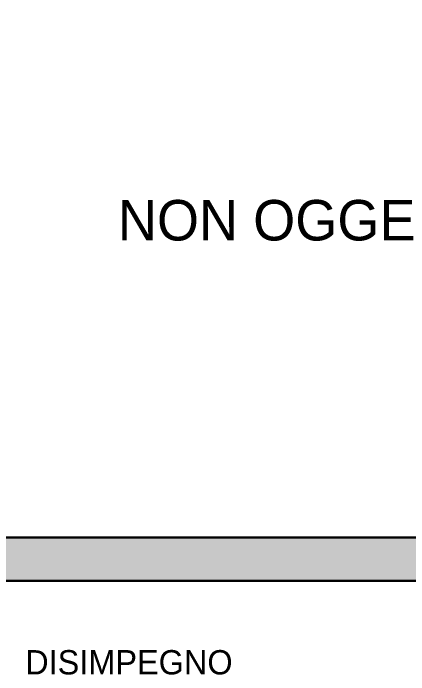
# Model space of a CAD drawing. Header units: metres. Extents: x 106 to 148.5, y -12.7 to 30.
# Drawn here: x 133.874 to 136.16, y 18.051 to 21.87 of the extents above; entities that cross this region are included whole.
import ezdxf

# ---------------------------------------------------------------- set-up
doc = ezdxf.new("R2010")
doc.units = ezdxf.units.M
doc.header["$LTSCALE"] = 0.508
doc.layers.add('Campiture', color=7, linetype='Continuous')
doc.layers.add('Palazzina IT', color=7, linetype='Continuous')
doc.styles.add('Stylus BT', font='stylu.ttf')

msp = doc.modelspace()

# ---------------------------------------------------------------- hatches: boundary and pattern name
at = {"layer": 'Campiture', "linetype": 'Continuous', "lineweight": 0}
msp.add_hatch(color=254, dxfattribs=at).paths.add_polyline_path([(133.0846, 23.693), (133.0846, 23.543), (133.1669, 23.543), (133.1846, 23.543), (133.2846, 23.093), (133.4846, 23.093), (133.4846, 21.243), (132.7419, 21.243), (132.7419, 21.143), (133.4846, 21.143), (133.4846, 18.843), (132.7419, 18.843), (132.7419, 18.593), (136.6327, 18.593), (136.6327, 18.843), (133.5846, 18.843), (133.5846, 23.093), (134.6846, 23.093), (134.7846, 23.543), (134.8846, 23.543), (134.8846, 23.693)])

# ---------------------------------------------------------------- linework, layer by layer
at = {"layer": 'Palazzina IT', "color": 7, "linetype": 'Continuous', "lineweight": 30}
for p, q in [((136.6327, 18.843), (132.7419, 18.843)), ((132.7419, 18.593), (136.6327, 18.593))]:
    msp.add_line(p, q, dxfattribs=at)

# ---------------------------------------------------------------- texts
at = {"layer": 'Palazzina IT', "color": 1, "insert": (134.4787, 20.7917), "char_height": 0.233807, "attachment_point": 1, "line_spacing_factor": 1.099818, "style": 'Stylus BT'}
msp.add_mtext('NON OGGETTO DI INTERVENTO', dxfattribs=at)
at = {"layer": 'Palazzina IT', "color": 7, "insert": (133.9431, 18.1933), "char_height": 0.14028, "attachment_point": 1, "line_spacing_factor": 1.099818, "style": 'Stylus BT'}
msp.add_mtext('DISIMPEGNO', dxfattribs=at)

doc.saveas('drawing.dxf')
